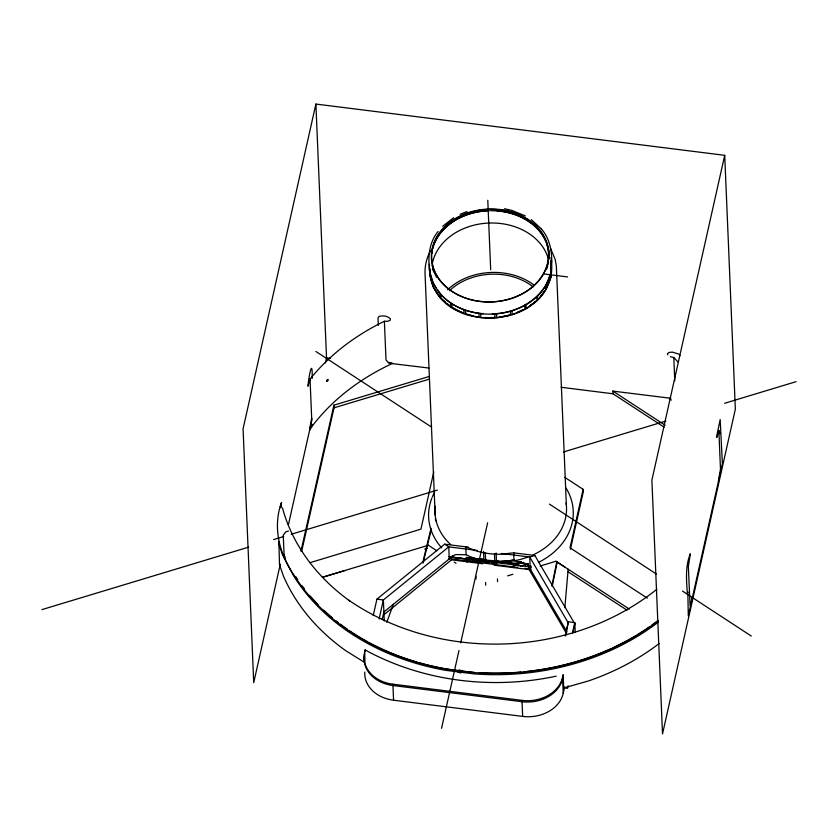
<?xml version="1.0" encoding="UTF-8"?>
<svg xmlns="http://www.w3.org/2000/svg" width="838" height="838" viewBox="0 0 838 838"><rect width="100%" height="100%" fill="white"/><g stroke="black" fill="none" stroke-linecap="round" stroke-linejoin="round"><path stroke-width="1.26" d="M494.472 553.97L494.766 561.093L513.579 563.45L513.736 567.64M438.106 231.477C428.909 242.454 427.925 257.214 429.548 270.8L432.984 283.097L436.022 287.706M430.009 269.658L429.716 274.812L433.068 286.806L432.9 282.804M551.488 260.775L550.765 273.261L545.999 285.245L546.167 289.246L550.933 277.273L551.488 260.618L550.943 257.685M537.546 295.919L537.713 299.931C547.361 290.063 554.002 275.849 550.912 261.938M564.843 607.623L568.164 569.243M451.933 556.924L452.164 555.856M517.842 565.503L518.01 564.016L523.614 562.424M550.933 277.273L551.655 264.787C552.263 252.091 550.011 238.694 541.338 228.868M364.719 662.502L345.748 650.676A229.78 181.804 -2.4 0 1 283.359 575.874L279.483 564.561L278.865 541.4M280.929 507.838L281.526 502.507C272.591 526.411 279.096 553.551 293.352 574.124A229.78 181.804 -2.4 0 0 445.575 668.996L473.973 672.558A229.78 181.804 -2.4 0 0 658.259 620.769M428.909 368.039L392.132 363.608A221.033 174.88 -2.4 0 0 312.941 425.18L309.61 430.166L311.663 417.858L310.039 379.122C329.942 354.401 355.92 335.064 384.391 321.268L387.858 321.258L390.162 320.326L390.456 318.849C387.596 315.853 382.84 315.266 379.006 316.46L378.011 317.812L378.326 325.354M718.428 481.431L720.481 469.112L718.857 430.376L716.815 437.53L716.605 436.619L720.177 419.555L722.387 463.77L688.302 615.815L687.82 591.775L687.349 593.105C686.406 580.011 685.191 566.216 690.344 553.771L688.354 566.394L690.072 605.549L692.261 598.164M449.095 556.809L466.787 559.093L466.305 558.663L470.055 560.444M551.907 585.731L556.778 561.827M552.232 586.108L557.218 562.12M364.771 672.149A34.976 27.675 -2.4 0 0 393.567 700.212L522.671 716.406A34.976 27.675 -2.4 0 0 563.23 693.361L564.582 686.992M724.713 155.323L651.891 480.143L662.523 733.941L735.355 409.122L724.713 155.323L315.895 104.059L243.072 428.878L253.715 682.677L280.269 564.215M288.356 524.997L312.155 418.822M311.108 426.647L311.684 424.101M325.395 362.959L326.537 357.857L315.895 104.059M364.97 661.203L364.603 652.519L365.211 649.796L367.641 651.315C424.908 681.786 492.974 689.695 556.181 676.172M373.235 615.595L376.922 599.149L444.632 544.176L468.285 547.151M379.122 618.957L383.375 599.956L448.77 546.868L477.293 550.451M382.17 619.607L383.877 611.981L451.399 557.165L517.863 565.315M433.78 471.899L420.948 529.145L309.997 562.675M441.542 728.337L458.994 650.487M460.711 642.83L487.632 522.776M564.781 477.367L583.133 489.319L570.018 547.832L647.355 598.185M570.416 549.236L583.248 491.99L583.133 489.319M565.241 635.759L568.363 621.817L574.816 622.634L575.224 632.376M565.577 635.822L568.363 621.817M563.23 693.361L562.56 677.334L563.167 674.621L563.723 687.977L588.098 681.064A229.78 181.804 -2.4 0 0 659.213 643.479M572.553 632.753L574.816 622.634M563.22 675.952L562.612 678.675A34.976 27.675 -2.4 0 1 522.053 701.71L392.949 685.515A34.976 27.675 -2.4 0 1 364.656 653.85M572.888 632.826L574.878 623.964L534.843 555.489L513.715 552.839L501.229 554.211A65.804 52.071 -2.4 0 1 476.958 551.163L465.76 546.826L466.096 554.714L469.772 556.453A65.804 52.071 -2.4 0 0 509.797 561.47L517.894 560.046A65.804 52.071 -2.4 0 0 527.888 557.05M568.122 685.788L567.567 688.291L563.691 687.809M300.968 551.205L333.922 405.173L428.878 376.566M301.649 551.341L334.027 407.844L333.922 405.173M530.726 569.84L530.946 568.845L524.672 568.332M422.886 562.099L431.025 528.286M423.064 563.126L431.308 529.501M310.039 379.122L307.996 386.266C308.059 380.85 312.763 354.024 312.145 378.493M455.401 557.616L462.89 558.464M326.663 380.881L327.208 379.865M448.718 558.527L513.024 566.876L513.621 564.969L531.365 567.001M386.779 622.32L393.326 604.313M550.765 273.261C544.03 298.663 517.203 313.433 492.22 313.831M452.122 556.359L455.683 554.578L466.096 554.714M430.439 250.96C426.259 258.513 424.457 267.249 425.138 275.849L435.163 514.951M310.249 427.223L311.977 424.636L310.929 423.798M284.145 556.495L285.569 559.229M689.014 611.091L690.502 609.174M442.653 226.281L453.672 217.723M656.877 589.25C570.982 658.081 439.562 662.586 348.859 600.27L349.729 600.93C318.052 578.199 292.609 545.873 282.458 507.838M383.993 614.652L451.514 559.836L482.698 563.754M664.157 427.181L612.966 393.776L612.85 391.105L670.882 398.291M327.375 379.666C329.271 378.326 327.564 382.358 326.642 381.133M460.083 214.308L466.976 211.553M530.831 565.608L528.548 566.53L528.087 565.441L524.557 563.209L514.04 560.727L513.715 552.839M344.648 570.605L322.462 577.288L428.386 545.255L436.766 550.713M512.866 574.281L507.629 575.863M288.492 531.051L285.695 531.91L283.265 535.157L284.197 557.836M41.9 609.624L248.656 547.13M273.712 539.557L283.705 536.54M291.205 534.267L437.352 490.094M563.429 451.986L665.864 421.032M724.577 403.288L796.1 381.667M427.359 545.601L428.386 545.255M424.761 549.1L427.254 548.345M534.843 555.489L529.752 557.029L501.239 553.457M540.185 566.017L555.94 561.25L629.422 609.121M334.027 407.844L428.993 379.237M523.582 562.623L514.218 564.854L514.155 563.398L496.473 561.177L496.127 552.975M526.714 564.309L527.961 563.953L528.307 565.912M513.579 563.45L518.01 562.717A65.804 52.071 -2.4 0 0 521.404 561.858A65.584 51.893 -2.4 0 1 517.957 562.686M513.631 564.781L518.01 564.016L518.146 565.964M392.844 363.514L387.931 362.121L386.014 360.005L384.391 321.268M483.275 313.653C465.823 312.375 447.324 304.697 437.373 289.749M501.627 561.261A61.216 48.436 -2.4 0 0 514.333 559.889A61.436 48.604 -2.4 0 1 501.627 561.303L486.323 560.161M565.765 632.25L529.113 569.568L528.998 566.897L531.051 567.096M513.024 566.876L517.622 567.452M388.35 362.938L392.467 363.472M543.893 273.963L567.567 276.928M326.537 357.857L330.402 358.35M561.135 387.271L612.966 393.776M466.797 557.584L485.6 559.952L485.307 552.829M449.116 556.683L455.443 557.49M494.116 565.179L529.113 569.568M376.922 599.149L383.375 599.956L384.254 620.958M364.603 652.519A34.976 27.675 -2.4 0 0 392.896 684.185L522.001 700.369A34.976 27.675 -2.4 0 0 562.56 677.334M280.164 506.519L281.233 506.686L280.793 504.162M504.549 208.725L511.861 210.422L525.342 215.911M481.421 559.03L486.386 560.13M670.295 356.663L673.804 357.554L678.225 362.184M465.32 560.821L467.478 561.837M464.964 560.852L466.892 561.764L466.818 559.983M564.686 566.98L555.94 561.25M568.059 571.778L626.992 610.148M444.632 544.176L448.77 546.868L449.273 558.883M612.85 391.105L665.131 425.222M315.884 351.468L431.601 427.108M549.435 504.12L656.301 573.967M682.467 591.073L751.288 636.052M454.175 562.078L456.019 563.283M531.302 219.619L541.191 228.69M679.964 355.668L678.843 354.055L672.348 352.107L669.174 352.431L667.467 353.584L667.855 354.883M568.426 623.158L529.752 557.029L530.265 569.054M528.998 566.897L548.838 600.825M549.089 601.255L567.043 631.967M550.356 247.922L555.112 259.193L556.338 265.992L566.362 505.094M718.857 430.376L720.01 433.728M278.583 543.181L282.469 554.505L293.405 575.465A229.78 181.804 -2.4 0 0 445.638 670.337L474.036 673.888A229.78 181.804 -2.4 0 0 658.322 622.11M550.88 260.409L551.561 264.263M429.653 271.166C439.479 323.091 520.346 327.983 545.685 285.716L545.852 289.718C520.241 333.063 433.445 326.663 429.559 270.643M429.726 274.655L429.59 269.438M673.804 357.554L674.779 380.798M536.77 296.6L536.938 300.601L526.117 308.604L525.95 304.592M524.724 305.242L524.892 309.253L512.144 314.679L511.976 310.678M510.394 311.118L510.562 315.13L496.725 317.759L496.557 313.747M522.001 700.369L522.671 716.406M494.776 313.883L494.944 317.885L480.886 317.602L480.708 313.601M487.779 200.261L490.691 269.721M497.468 578.922L497.583 581.635M478.907 313.37L479.074 317.382L465.666 314.219L465.499 310.207M485.6 582.515L485.715 585.217M483.547 551.394L483.882 559.595L466.2 557.385L466.263 558.852M475.953 576.23L476.068 578.932M463.864 309.651L464.032 313.653L452.101 307.797L451.923 303.796M450.624 302.979L450.792 306.991L441.113 298.747L440.945 294.735M451.399 557.165L451.514 559.836M440.076 293.824L440.243 297.836L433.497 287.633L433.33 283.632M392.896 684.185L393.567 700.212M365.211 649.796L365.263 651.136M429.402 264.211L429.496 270.297M504.235 563.44A59.027 46.708 -2.4 0 1 501.763 563.545M496.829 563.503A59.027 46.708 -2.4 0 1 491.916 563.136M489.486 562.832A59.027 46.708 -2.4 0 1 475.45 559.334M432.597 262.43A59.027 46.708 -2.4 0 1 489.968 223.013A59.027 46.708 -2.4 0 1 548.513 259.497M433.822 272.046A59.027 46.708 -2.4 0 1 432.659 268.652M431.455 253.505A59.027 46.708 -2.4 0 1 432.073 250.017M432.356 248.855A59.027 46.708 -2.4 0 1 474.8 212.433M475.994 212.171A59.027 46.708 -2.4 0 1 486.983 210.694M496.85 210.767A59.027 46.708 -2.4 0 1 510.059 212.999M511.222 213.323A59.027 46.708 -2.4 0 1 546.062 241.438M546.523 242.549A59.027 46.708 -2.4 0 1 547.989 247.074M548.513 249.378A59.027 46.708 -2.4 0 1 549.1 258.743M447.618 289.759A59.027 46.708 -2.4 0 1 534.414 285.391M449.451 290.702A56.837 44.98 -2.4 0 1 533.209 286.91M548.44 262.158A58.754 46.488 -2.4 0 1 547.989 264.473M547.717 265.625A58.754 46.488 -2.4 0 1 546.669 269.05M436.703 277.315A58.754 46.488 -2.4 0 1 434.534 273.01M434.074 271.9A58.754 46.488 -2.4 0 1 432.921 268.537M432.607 267.395A58.754 46.488 -2.4 0 1 432.094 265.112M431.727 253.464A58.754 46.488 -2.4 0 1 432.345 249.975M432.618 248.823A58.754 46.488 -2.4 0 1 489.444 210.736M490.68 210.715A58.754 46.488 -2.4 0 1 545.8 241.449M546.261 242.549A58.754 46.488 -2.4 0 1 547.727 247.053M548.241 249.347A58.754 46.488 -2.4 0 1 548.827 258.659M478.027 562.089A61.216 48.436 -2.4 0 1 468.892 558.558M551.058 265.615A60.514 47.881 -2.4 0 1 551.079 271.638M550.409 276.425A60.514 47.881 -2.4 0 1 549.519 279.976M549.141 281.149A60.514 47.881 -2.4 0 1 547.801 284.627M547.277 285.768A60.514 47.881 -2.4 0 1 546.135 288.01M544.155 291.299A60.514 47.881 -2.4 0 1 540.185 296.484M535.43 301.251A60.514 47.881 -2.4 0 1 533.691 302.738M531.868 304.163A60.514 47.881 -2.4 0 1 529.972 305.524M522.839 309.788A60.514 47.881 -2.4 0 1 517.297 312.312M510.279 314.732A60.514 47.881 -2.4 0 1 499.207 317.005M495.436 317.393A60.514 47.881 -2.4 0 1 485.307 317.508M472.894 315.779A60.514 47.881 -2.4 0 1 465.792 313.758M463.508 312.93A60.514 47.881 -2.4 0 1 452.866 307.693M449.975 305.776A60.514 47.881 -2.4 0 1 447.241 303.733M445.523 302.288A60.514 47.881 -2.4 0 1 442.307 299.229M440.547 297.301A60.514 47.881 -2.4 0 1 434.796 288.921M433.707 286.69A60.514 47.881 -2.4 0 1 432.335 283.265M431.958 282.113A60.514 47.881 -2.4 0 1 430.795 277.399M430.198 271.418A60.514 47.881 -2.4 0 1 430.229 269.008M528.087 563.702A65.584 51.893 -2.4 0 1 520.388 566.132M528.17 563.859A65.804 52.071 -2.4 0 1 520.45 566.299M435.718 520.869A65.804 52.071 -2.4 0 1 435.393 518.712M669.457 398.375A221.033 174.88 -2.4 0 1 671.322 400.124M566.1 502.926A65.804 52.071 -2.4 0 1 533.157 554.85M450.593 544.501A65.804 52.071 -2.4 0 1 435.257 506.236M566.006 487.999A72.361 57.256 -2.4 0 1 538.782 562.246M441.783 547.937A72.361 57.256 -2.4 0 1 431.863 498.076M432.324 496.934A72.361 57.256 -2.4 0 1 434.493 492.419M657.537 620.822A228.68 180.935 -2.4 0 1 651.493 625.316M649.429 626.772A228.68 180.935 -2.4 0 1 637.718 634.439M636.629 635.11A228.68 180.935 -2.4 0 1 612.578 647.9M611.447 648.423A228.68 180.935 -2.4 0 1 560.821 665.655M559.564 665.938A228.68 180.935 -2.4 0 1 532.717 670.746M531.428 670.913A228.68 180.935 -2.4 0 1 523.656 671.783M521.058 672.024A228.68 180.935 -2.4 0 1 479.315 672.705M474.13 672.359A228.68 180.935 -2.4 0 1 461.204 671.102M457.349 670.61A228.68 180.935 -2.4 0 1 418.455 662.491M417.24 662.135A228.68 180.935 -2.4 0 1 369.024 642.516M367.903 641.908A228.68 180.935 -2.4 0 1 349.635 630.805M347.592 629.411A228.68 180.935 -2.4 0 1 340.354 624.163M338.311 622.603A228.68 180.935 -2.4 0 1 336.289 621.01M332.319 617.774A228.68 180.935 -2.4 0 1 323.719 610.116M318.084 604.575A228.68 180.935 -2.4 0 1 310.165 595.933M304.477 588.967A228.68 180.935 -2.4 0 1 302.172 585.909M297.773 579.687A228.68 180.935 -2.4 0 1 295.699 576.523M285.056 557.092A228.68 180.935 -2.4 0 1 283.988 554.725M458.376 294.966A58.419 46.216 -2.4 0 0 548.419 257.077A58.419 46.216 -2.4 0 0 463.498 214.905A58.419 46.216 -2.4 0 0 458.376 294.966M458.187 295.039A58.754 46.488 -2.4 0 0 548.754 256.931A58.754 46.488 -2.4 0 0 463.341 214.507A58.754 46.488 -2.4 0 0 458.187 295.039M458.323 672.202A2.189 1.309 12.6 0 0 461.895 672.055A2.189 1.309 12.6 0 0 459.193 670.086A2.189 1.309 12.6 0 0 458.323 672.202"/></g></svg>
